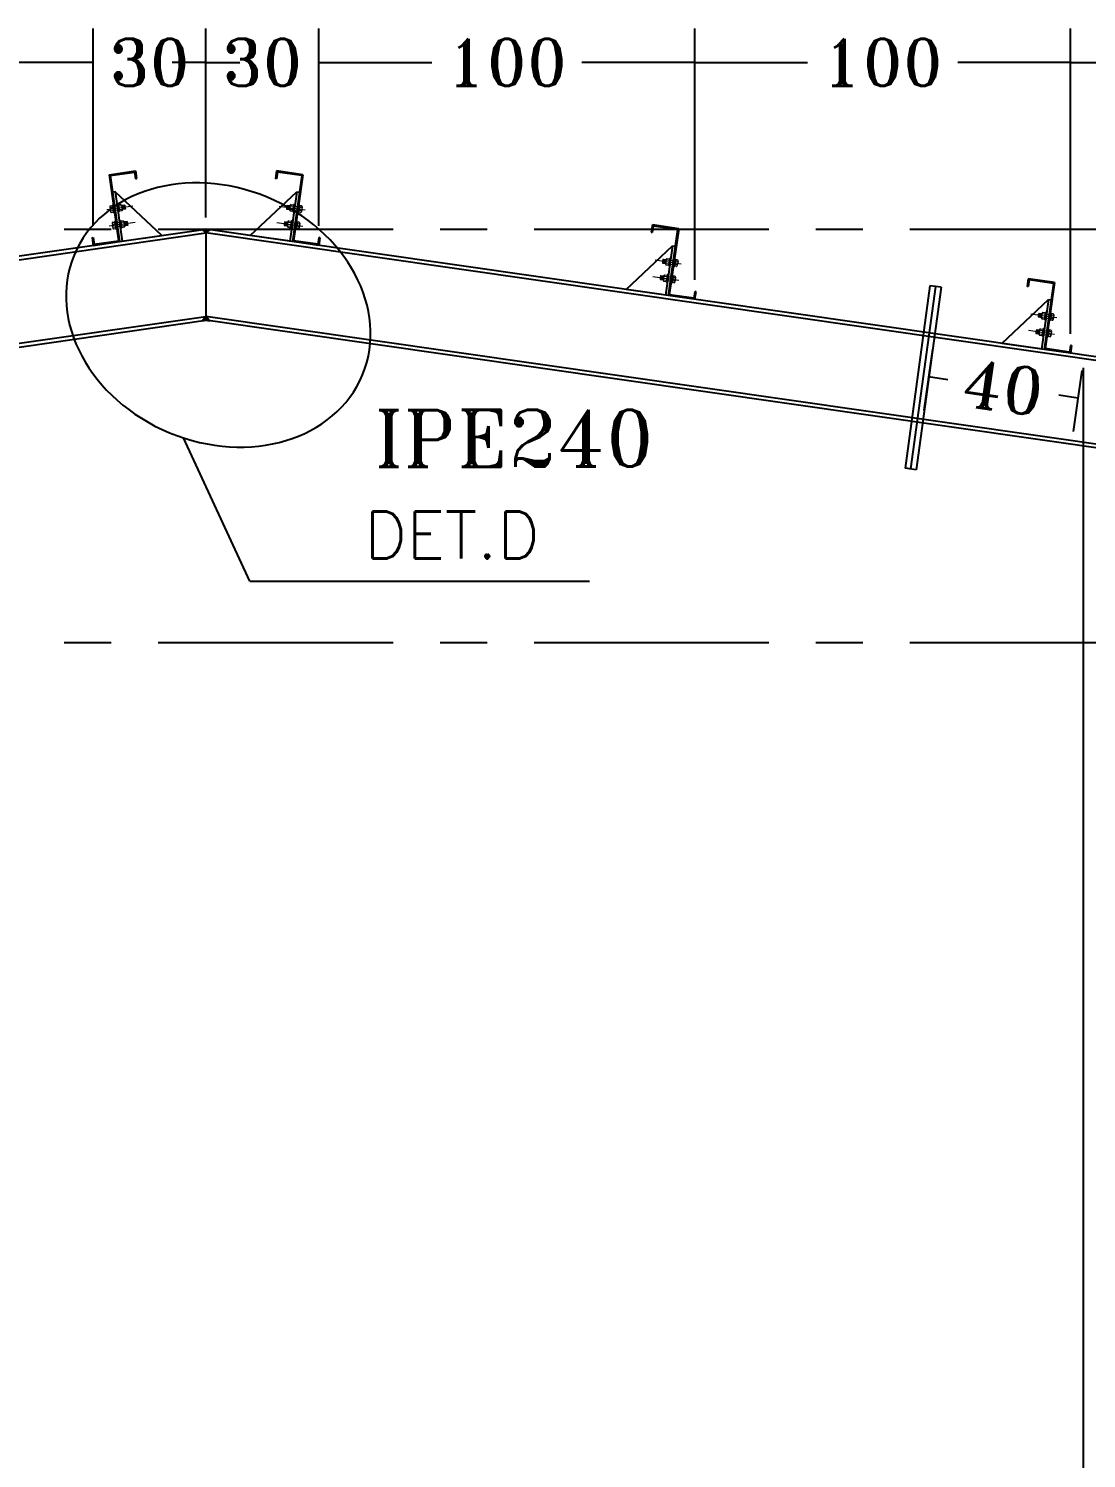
# Model space of a CAD drawing. Header units: inches. Extents: x 460503 to 460688, y 47570 to 48852.
# Drawn here: x 460537.39 to 460543.02, y 47831.29 to 47838.9 of the extents above; entities that cross this region are included whole.
import ezdxf

# ---------------------------------------------------------------- set-up
doc = ezdxf.new("R2010")
doc.units = ezdxf.units.IN
doc.header["$MEASUREMENT"] = 0
doc.linetypes.add('CENTER', pattern=[2, 1.25, -0.25, 0.25, -0.25])
doc.layers.add('2', color=2, linetype='Continuous', lineweight=9)
doc.layers.add('TEXT', color=250, linetype='Continuous', lineweight=30)
for name, color, linetype in [('2Y', 2, 'Continuous'), ('3G', 3, 'Continuous'), ('AXE', 1, 'CENTER'), ('TIE', 2, 'Continuous')]:
    doc.layers.add(name, color=color, linetype=linetype)
doc.styles.add('ROMANC', font='TXT.shx')
doc.styles.add('ROMANT', font='romant')
doc.dimstyles.new('1-50', dxfattribs={"dimscale": 0, "dimtxt": 0.25, "dimasz": 0.18, "dimexe": 0.18, "dimexo": 0.0625, "dimgap": 0.09, "dimtad": 0, "dimdec": 0, "dimlfac": 50, "dimzin": 0, "dimdsep": 46, "dimtxsty": 'ROMANT', "dimblk": 'OBLIQUE', "dimcen": 0.09, "dimclrd": 1, "dimclre": 1, "dimclrt": 2, "dimadec": 0, "dimazin": 0, "dimtfac": 1, "dimtdec": 0, "dimtofl": 0, "dimtmove": 2, "dimatfit": 3, "dimldrblk": 'OBLIQUE', "dimfxl": 0.18, "dimtolj": 1, "dimtzin": 0, "dimarcsym": 0})

# ---------------------------------------------------------------- blocks, each defined once
blk = doc.blocks.new('TIE')
at = {"layer": 'TIE'}
for p, q in [((-3.48, 20), (4.44, 21.17)), ((-3.48, 20), (-0.54, 0.21)), ((-3.13, 19.74), (4.19, 20.83)), ((-3.13, 19.74), (-0.2, -0.04)), ((4.19, 20.83), (4.48, 18.85)), ((4.44, 21.17), (4.78, 18.9)), ((4.48, 18.85), (4.78, 18.9)), ((-1.61, 14.91), (-2.4, 14.8)), ((-1.61, 14.91), (-2.4, 14.8)), ((12.45, 1.85), (-1.61, 14.91)), ((-1.61, 14.91), (0.59, 0.09)), ((-8.45, 1.06), (-8.15, 1.1)), ((-8.45, 1.06), (-8.11, -1.22)), ((-8.15, 1.1), (-7.86, -0.87)), ((-7.86, -0.87), (-0.54, 0.21)), ((-0.2, -0.04), (12.45, 1.85)), ((-8.11, -1.22), (-0.2, -0.04))]:
    blk.add_line(p, q, dxfattribs=at)
blk = doc.blocks.new('*D605')
at = {"color": 1, "lineweight": -2, "transparency": 16777216}
for p, q in [((460537.7348, 47837.852), (460537.7348, 47838.902)), ((460538.3353, 47837.897), (460538.3353, 47838.902)), ((460537.7348, 47838.722), (460537.5548, 47838.722)), ((460538.3353, 47838.722), (460538.5153, 47838.722))]:
    blk.add_line(p, q, dxfattribs=at)
at = {"layer": 'Defpoints', "color": 0, "transparency": 16777216}
for p in [(460537.7348, 47838.722), (460538.3353, 47837.8345), (460537.7348, 47837.7895)]:
    blk.add_point(p, dxfattribs=at)
at = {"color": 2, "transparency": 16777216, "insert": (460538.0351, 47838.722), "char_height": 0.25, "attachment_point": 5, "style": 'ROMANT'}
blk.add_mtext('\\A1;30', dxfattribs=at)
blk = doc.blocks.new('_OBLIQUE')
blk = doc.blocks.new('*D606')
at = {"color": 1, "lineweight": -2, "transparency": 16777216}
for p, q in [((460535.7348, 47837.565), (460535.7348, 47838.902)), ((460537.7348, 47837.852), (460537.7348, 47838.902)), ((460535.7348, 47838.722), (460536.3353, 47838.722)), ((460537.7348, 47838.722), (460537.1344, 47838.722))]:
    blk.add_line(p, q, dxfattribs=at)
at = {"layer": 'Defpoints', "color": 0, "transparency": 16777216}
for p in [(460535.7348, 47838.722), (460537.7348, 47837.7895), (460535.7348, 47837.5025)]:
    blk.add_point(p, dxfattribs=at)
at = {"color": 2, "transparency": 16777216, "insert": (460536.7348, 47838.722), "char_height": 0.25, "attachment_point": 5, "style": 'ROMANT'}
blk.add_mtext('\\A1;100', dxfattribs=at)
blk = doc.blocks.new('*D596')
at = {"color": 1, "lineweight": -2, "transparency": 16777216}
for p, q in [((460538.3353, 47837.897), (460538.3353, 47838.902)), ((460538.9358, 47837.852), (460538.9358, 47838.902)), ((460538.3353, 47838.722), (460538.1553, 47838.722)), ((460538.9358, 47838.722), (460539.1158, 47838.722))]:
    blk.add_line(p, q, dxfattribs=at)
at = {"layer": 'Defpoints', "color": 0, "transparency": 16777216}
for p in [(460538.9358, 47838.722), (460538.3353, 47837.8345), (460538.9358, 47837.7895)]:
    blk.add_point(p, dxfattribs=at)
at = {"color": 2, "transparency": 16777216, "insert": (460538.6356, 47838.722), "char_height": 0.25, "attachment_point": 5, "rotation": 0, "style": 'ROMANT'}
blk.add_mtext('\\A1;30', dxfattribs=at)
blk = doc.blocks.new('*D597')
at = {"color": 1, "lineweight": -2, "transparency": 16777216}
for p, q in [((460538.9358, 47837.852), (460538.9358, 47838.902)), ((460540.9358, 47837.565), (460540.9358, 47838.902)), ((460538.9358, 47838.722), (460539.5363, 47838.722)), ((460540.9358, 47838.722), (460540.3354, 47838.722))]:
    blk.add_line(p, q, dxfattribs=at)
at = {"layer": 'Defpoints', "color": 0, "transparency": 16777216}
for p in [(460540.9358, 47838.722), (460538.9358, 47837.7895), (460540.9358, 47837.5025)]:
    blk.add_point(p, dxfattribs=at)
at = {"color": 2, "transparency": 16777216, "insert": (460539.9358, 47838.722), "char_height": 0.25, "attachment_point": 5, "rotation": 0, "style": 'ROMANT'}
blk.add_mtext('\\A1;100', dxfattribs=at)
blk = doc.blocks.new('*D598')
at = {"color": 1, "lineweight": -2, "transparency": 16777216}
for p, q in [((460540.9358, 47837.565), (460540.9358, 47838.902)), ((460542.9358, 47837.278), (460542.9358, 47838.902)), ((460540.9358, 47838.722), (460541.5363, 47838.722)), ((460542.9358, 47838.722), (460542.3354, 47838.722))]:
    blk.add_line(p, q, dxfattribs=at)
at = {"layer": 'Defpoints', "color": 0, "transparency": 16777216}
for p in [(460542.9358, 47838.722), (460540.9358, 47837.5025), (460542.9358, 47837.2155)]:
    blk.add_point(p, dxfattribs=at)
at = {"color": 2, "transparency": 16777216, "insert": (460541.9358, 47838.722), "char_height": 0.25, "attachment_point": 5, "rotation": 0, "style": 'ROMANT'}
blk.add_mtext('\\A1;100', dxfattribs=at)
blk = doc.blocks.new('*D599')
at = {"color": 1, "lineweight": -2, "transparency": 16777216}
for p, q in [((460542.9358, 47837.278), (460542.9358, 47838.902)), ((460544.9358, 47836.991), (460544.9358, 47838.902)), ((460542.9358, 47838.722), (460543.5363, 47838.722)), ((460544.9358, 47838.722), (460544.3354, 47838.722))]:
    blk.add_line(p, q, dxfattribs=at)
at = {"layer": 'Defpoints', "color": 0, "transparency": 16777216}
for p in [(460544.9358, 47838.722), (460542.9358, 47837.2155), (460544.9358, 47836.9285)]:
    blk.add_point(p, dxfattribs=at)
at = {"color": 2, "transparency": 16777216, "insert": (460543.9358, 47838.722), "char_height": 0.25, "attachment_point": 5, "rotation": 0, "style": 'ROMANT'}
blk.add_mtext('\\A1;100', dxfattribs=at)
blk = doc.blocks.new('*D633')
at = {"color": 1, "lineweight": -2, "transparency": 16777216}
for p, q in [((460542.2019, 47837.1963), (460542.1553, 47836.8716)), ((460542.1808, 47837.0497), (460542.2828, 47837.0351)), ((460542.9965, 47837.0823), (460542.9499, 47836.7575)), ((460542.9754, 47836.9357), (460542.8734, 47836.9504))]:
    blk.add_line(p, q, dxfattribs=at)
at = {"layer": 'Defpoints', "color": 0, "transparency": 16777216}
for p in [(460542.2107, 47837.2582, 0.0013), (460543.0053, 47837.1441, 0.0015), (460542.1808, 47837.0497)]:
    blk.add_point(p, dxfattribs=at)
at = {"color": 2, "transparency": 16777216, "insert": (460542.5781, 47836.9927), "char_height": 0.25, "attachment_point": 5, "rotation": 351.83327, "style": 'ROMANT'}
blk.add_mtext('\\A1;40', dxfattribs=at)

msp = doc.modelspace()

# ---------------------------------------------------------------- hatches: boundary and pattern name
h = msp.add_hatch(color=1)
h.dxf.hatch_style = 1
h.paths.add_polyline_path([(460538.33534581, 47837.83451253), (460538.31655942, 47837.83181651), (460538.33534581, 47837.81430763)])
h.paths.add_polyline_path([(460538.35413219, 47837.83181651), (460538.33534581, 47837.83451253), (460538.33534581, 47837.81430763)])
h = msp.add_hatch(color=1)
h.dxf.hatch_style = 1
h.paths.add_polyline_path([(460538.33534581, 47837.34959493), (460538.31731762, 47837.34700772), (460538.33534581, 47837.36979983)])
h.paths.add_polyline_path([(460538.35337399, 47837.34700772), (460538.33534581, 47837.34959493), (460538.33534581, 47837.36979983)])

# ---------------------------------------------------------------- linework, layer by layer
at = {"color": 1}
for p, q in [((460538.33534581, 47837.81430763, 0.00002131), (460538.31655942, 47837.83181651, 0.00002108)), ((460538.33534581, 47837.81430763, 0.00002131), (460538.35413219, 47837.83181651, 0.00002108)), ((460538.33534581, 47837.36979983, 0.00002131), (460538.31731762, 47837.34700772, 0.00002131)), ((460538.33534581, 47837.36979983, 0.00002131), (460538.35337399, 47837.34700772, 0.00004827))]:
    msp.add_line(p, q, dxfattribs=at)
at = {"color": 1, "elevation": 0.00002131}
for points in [[(460538.33534581, 47837.81430763), (460538.31655942, 47837.83181651), (460538.33534581, 47837.83451253), (460538.35413219, 47837.83181651)], [(460538.33534581, 47837.36979983), (460538.31731762, 47837.34700772), (460538.33534581, 47837.34959493), (460538.35337399, 47837.34700772)]]:
    msp.add_lwpolyline(points, close=True, dxfattribs=at)
at = {"layer": '2'}
for p, q in [((460537.84089804, 47837.96236219), (460537.83738796, 47837.96185316)), ((460537.8622147, 47837.96365001), (460537.86730497, 47837.9285492)), ((460537.8672253, 47837.96616859), (460537.86371522, 47837.96565957)), ((460537.86923486, 47837.96466807), (460537.87432513, 47837.92956726)), ((460537.88242311, 47837.96640142), (460537.86926031, 47837.96449256)), ((460537.86926031, 47837.96449256), (460537.87429968, 47837.92974276)), ((460537.88242311, 47837.96640142), (460537.88652494, 47837.96282998)), ((460537.88594445, 47837.9607417), (460537.88667005, 47837.9615297)), ((460537.88652494, 47837.96282998), (460537.89038082, 47837.93624111)), ((460537.90342554, 47837.96246033), (460537.88692555, 47837.96006752)), ((460537.90591101, 47837.94532141), (460537.89453802, 47837.96117147)), ((460537.90452881, 47837.95485253), (460537.89948046, 47837.96188821)), ((460537.90342554, 47837.96246033), (460537.90648021, 47837.94139638)), ((460538.76726607, 47837.96246033), (460538.7642114, 47837.94139638)), ((460538.76478061, 47837.94532141), (460538.77615359, 47837.96117147)), ((460538.7661628, 47837.95485253), (460538.77121115, 47837.96188821)), ((460538.76726607, 47837.96246033), (460538.78376607, 47837.96006752)), ((460538.78416668, 47837.96282998), (460538.78031079, 47837.93624111)), ((460538.78474716, 47837.9607417), (460538.78402156, 47837.9615297)), ((460538.7882685, 47837.96640142), (460538.78416668, 47837.96282998)), ((460538.7882685, 47837.96640142), (460538.8014313, 47837.96449256)), ((460538.80145675, 47837.96466807), (460538.79636648, 47837.92956726)), ((460538.8014313, 47837.96449256), (460538.79639193, 47837.92974276)), ((460538.80847692, 47837.96365001), (460538.80338664, 47837.9285492)), ((460538.80346631, 47837.96616859), (460538.80697639, 47837.96565957)), ((460538.82979357, 47837.96236219), (460538.83330365, 47837.96185316)), ((460537.94527534, 47837.9577788), (460537.80726589, 47837.93776484)), ((460537.82341807, 47837.95318298), (460537.82712998, 47837.92758695)), ((460537.82477017, 47837.94995049), (460537.82385062, 47837.95049991)), ((460537.8250676, 47837.94789952), (460537.824342, 47837.94711152)), ((460537.82728326, 47837.93313185), (460537.82628261, 47837.93372973)), ((460537.8274356, 47837.93105984), (460537.82677399, 47837.93034134)), ((460537.82733122, 47837.9584236), (460537.83591288, 47837.9596681)), ((460537.827806, 47837.94934369), (460537.8372123, 47837.95070778)), ((460537.83031909, 47837.93252505), (460537.83965284, 47837.93387862)), ((460537.8323706, 47837.9236738), (460537.84095226, 47837.9249183)), ((460537.83591288, 47837.9596681), (460537.84095226, 47837.9249183)), ((460537.84290759, 47837.96086166), (460537.84799787, 47837.92576085)), ((460537.84649734, 47837.9237513), (460537.84298726, 47837.92324227)), ((460537.8632325, 47837.95663158), (460537.8439254, 47837.95384323)), ((460537.86628717, 47837.93556764), (460537.84698007, 47837.93277929)), ((460537.87282461, 47837.92755771), (460537.86931453, 47837.92704868)), ((460537.88320605, 47837.95929753), (460537.87028541, 47837.95742379)), ((460537.88605933, 47837.93911153), (460537.87321124, 47837.93724831)), ((460537.88746249, 47837.93165162), (460537.87429968, 47837.92974276)), ((460537.88624188, 47837.95869073), (460537.88716143, 47837.9581413)), ((460537.89038082, 47837.93624111), (460537.88746249, 47837.93165162)), ((460537.89863068, 47837.94025806), (460537.88756104, 47837.95568536)), ((460537.88879773, 47837.9405557), (460537.88958732, 47837.94141319)), ((460537.89368825, 47837.93954131), (460537.88894323, 47837.94615424)), ((460537.88924025, 47837.93852577), (460537.8900787, 47837.9380248)), ((460537.90357312, 47837.9409748), (460537.88959558, 47837.96045472)), ((460537.90648021, 47837.94139638), (460537.88998021, 47837.93900357)), ((460538.72541627, 47837.9577788), (460538.86342572, 47837.93776484)), ((460538.7642114, 47837.94139638), (460538.7807114, 47837.93900357)), ((460538.76711849, 47837.9409748), (460538.78109603, 47837.96045472)), ((460538.77206093, 47837.94025806), (460538.78313057, 47837.95568536)), ((460538.77700337, 47837.93954131), (460538.78174838, 47837.94615424)), ((460538.78031079, 47837.93624111), (460538.78322913, 47837.93165162)), ((460538.78145136, 47837.93852577), (460538.78061291, 47837.9380248)), ((460538.78189388, 47837.9405557), (460538.78110429, 47837.94141319)), ((460538.78322913, 47837.93165162), (460538.79639193, 47837.92974276)), ((460538.78444973, 47837.95869073), (460538.78353018, 47837.9581413)), ((460538.78463228, 47837.93911153), (460538.79748037, 47837.93724831)), ((460538.78748556, 47837.95929753), (460538.8004062, 47837.95742379)), ((460538.797867, 47837.92755771), (460538.80137708, 47837.92704868)), ((460538.80440444, 47837.93556764), (460538.82371155, 47837.93277929)), ((460538.80745911, 47837.95663158), (460538.82676621, 47837.95384323)), ((460538.82778402, 47837.96086166), (460538.82269374, 47837.92576085)), ((460538.82419427, 47837.9237513), (460538.82770435, 47837.92324227)), ((460538.83477873, 47837.9596681), (460538.82973935, 47837.9249183)), ((460538.83832101, 47837.9236738), (460538.82973935, 47837.9249183)), ((460538.84037252, 47837.93252505), (460538.83103877, 47837.93387862)), ((460538.84288561, 47837.94934369), (460538.83347931, 47837.95070778)), ((460538.84336039, 47837.9584236), (460538.83477873, 47837.9596681)), ((460538.84325601, 47837.93105984), (460538.84391762, 47837.93034134)), ((460538.84340835, 47837.93313185), (460538.844409, 47837.93372973)), ((460538.84727354, 47837.95318298), (460538.84356163, 47837.92758695)), ((460538.84562401, 47837.94789952), (460538.84634961, 47837.94711152)), ((460538.84592144, 47837.94995049), (460538.84684099, 47837.95049991)), ((460537.95766932, 47837.87046349), (460537.81965987, 47837.85044952)), ((460537.83607491, 47837.86590578), (460537.83978681, 47837.84030975)), ((460537.837427, 47837.86267329), (460537.83650746, 47837.86322272)), ((460537.83772443, 47837.86062232), (460537.83699884, 47837.85983432)), ((460537.83994009, 47837.84585465), (460537.83893945, 47837.84645253)), ((460537.84009243, 47837.84378264), (460537.83943083, 47837.84306414)), ((460537.83998806, 47837.8711464), (460537.84856972, 47837.8723909)), ((460537.84046284, 47837.86206649), (460537.84986913, 47837.86343058)), ((460537.84297593, 47837.84524785), (460537.85230968, 47837.84660142)), ((460537.84502743, 47837.8363966), (460537.85360909, 47837.8376411)), ((460537.84856972, 47837.8723909), (460537.85360909, 47837.8376411)), ((460537.85355488, 47837.87508499), (460537.85004479, 47837.87457596)), ((460537.85556443, 47837.87358446), (460537.86065471, 47837.83848365)), ((460537.85915418, 47837.8364741), (460537.8556441, 47837.83596507)), ((460537.87588934, 47837.86935438), (460537.85658223, 47837.86656603)), ((460537.878944, 47837.84829044), (460537.8596369, 47837.84550209)), ((460537.87487153, 47837.87637281), (460537.87996181, 47837.841272)), ((460537.87988214, 47837.87889139), (460537.87637206, 47837.87838237)), ((460537.88189169, 47837.87739087), (460537.88698197, 47837.84229006)), ((460537.89507995, 47837.87912422), (460537.88191714, 47837.87721536)), ((460537.88191714, 47837.87721536), (460537.88695652, 47837.84246556)), ((460537.88548144, 47837.84028051), (460537.88197136, 47837.83977148)), ((460537.89586288, 47837.87202033), (460537.88294225, 47837.87014659)), ((460537.89871616, 47837.85183433), (460537.88586807, 47837.84997111)), ((460537.90011932, 47837.84437442), (460537.88695652, 47837.84246556)), ((460537.89507995, 47837.87912422), (460537.89918177, 47837.87555278)), ((460537.89860129, 47837.8734645), (460537.89932688, 47837.8742525)), ((460537.89889872, 47837.87141353), (460537.89981826, 47837.8708641)), ((460537.89918177, 47837.87555278), (460537.90303766, 47837.84896391)), ((460537.91608238, 47837.87518313), (460537.89958238, 47837.87279032)), ((460537.90303766, 47837.84896391), (460537.90011932, 47837.84437442)), ((460537.91128752, 47837.85298086), (460537.90021788, 47837.86840816)), ((460537.90145457, 47837.8532785), (460537.90224416, 47837.85413599)), ((460537.90634508, 47837.85226411), (460537.90160007, 47837.85887704)), ((460537.90189709, 47837.85124857), (460537.90273554, 47837.8507476)), ((460537.91622996, 47837.8536976), (460537.90225242, 47837.87317752)), ((460537.91913704, 47837.85411918), (460537.90263705, 47837.85172637)), ((460537.91856784, 47837.85804421), (460537.90719486, 47837.87389427)), ((460537.91718565, 47837.86757533), (460537.91213729, 47837.87461101)), ((460537.91608238, 47837.87518313), (460537.91913704, 47837.85411918)), ((460538.71302229, 47837.87046349), (460538.85103174, 47837.85044952)), ((460538.75460924, 47837.87518313), (460538.75155457, 47837.85411918)), ((460538.75155457, 47837.85411918), (460538.76805456, 47837.85172637)), ((460538.75212377, 47837.85804421), (460538.76349676, 47837.87389427)), ((460538.75350596, 47837.86757533), (460538.75855432, 47837.87461101)), ((460538.75446166, 47837.8536976), (460538.76843919, 47837.87317752)), ((460538.75460924, 47837.87518313), (460538.77110923, 47837.87279032)), ((460538.75940409, 47837.85298086), (460538.77047374, 47837.86840816)), ((460538.76434653, 47837.85226411), (460538.76909154, 47837.85887704)), ((460538.77150984, 47837.87555278), (460538.76765395, 47837.84896391)), ((460538.76765395, 47837.84896391), (460538.77057229, 47837.84437442)), ((460538.76879453, 47837.85124857), (460538.76795608, 47837.8507476)), ((460538.76923704, 47837.8532785), (460538.76844746, 47837.85413599)), ((460538.77057229, 47837.84437442), (460538.78373509, 47837.84246556)), ((460538.77179289, 47837.87141353), (460538.77087335, 47837.8708641)), ((460538.77209032, 47837.8734645), (460538.77136473, 47837.8742525)), ((460538.77561166, 47837.87912422), (460538.77150984, 47837.87555278)), ((460538.77197545, 47837.85183433), (460538.78482354, 47837.84997111)), ((460538.77482873, 47837.87202033), (460538.78774936, 47837.87014659)), ((460538.77561166, 47837.87912422), (460538.78877447, 47837.87721536)), ((460538.78879992, 47837.87739087), (460538.78370964, 47837.84229006)), ((460538.78877447, 47837.87721536), (460538.78373509, 47837.84246556)), ((460538.78521017, 47837.84028051), (460538.78872025, 47837.83977148)), ((460538.79582008, 47837.87637281), (460538.7907298, 47837.841272)), ((460538.79080947, 47837.87889139), (460538.79431955, 47837.87838237)), ((460538.79174761, 47837.84829044), (460538.81105471, 47837.84550209)), ((460538.79480228, 47837.86935438), (460538.81410938, 47837.86656603)), ((460538.81512718, 47837.87358446), (460538.8100369, 47837.83848365)), ((460538.81153743, 47837.8364741), (460538.81504751, 47837.83596507)), ((460538.82212189, 47837.8723909), (460538.81708252, 47837.8376411)), ((460538.82566418, 47837.8363966), (460538.81708252, 47837.8376411)), ((460538.81713674, 47837.87508499), (460538.82064682, 47837.87457596)), ((460538.82771569, 47837.84524785), (460538.81838193, 47837.84660142)), ((460538.83022878, 47837.86206649), (460538.82082248, 47837.86343058)), ((460538.83070355, 47837.8711464), (460538.82212189, 47837.8723909)), ((460538.83059918, 47837.84378264), (460538.83126078, 47837.84306414)), ((460538.83075152, 47837.84585465), (460538.83175216, 47837.84645253)), ((460538.8346167, 47837.86590578), (460538.8309048, 47837.84030975)), ((460538.83296718, 47837.86062232), (460538.83369277, 47837.85983432)), ((460538.83326461, 47837.86267329), (460538.83418416, 47837.86322272)), ((460540.72541627, 47837.67075989), (460540.86342572, 47837.65074592)), ((460540.76726607, 47837.67544141), (460540.7642114, 47837.65437747)), ((460540.76478061, 47837.65830249), (460540.77615359, 47837.67415255)), ((460540.7661628, 47837.66783361), (460540.77121115, 47837.6748693)), ((460540.76711849, 47837.65395588), (460540.78109603, 47837.6734358)), ((460540.76726607, 47837.67544141), (460540.78376607, 47837.6730486)), ((460540.77206093, 47837.65323914), (460540.78313057, 47837.66866644)), ((460540.77700337, 47837.65252239), (460540.78174838, 47837.65913532)), ((460540.78416668, 47837.67581106), (460540.78031079, 47837.6492222)), ((460540.78444973, 47837.67167181), (460540.78353018, 47837.67112239)), ((460540.78474716, 47837.67372278), (460540.78402156, 47837.67451078)), ((460540.7882685, 47837.6793825), (460540.78416668, 47837.67581106)), ((460540.78748556, 47837.67227861), (460540.8004062, 47837.67040487)), ((460540.7882685, 47837.6793825), (460540.8014313, 47837.67747365)), ((460540.80145675, 47837.67764915), (460540.79636648, 47837.64254834)), ((460540.8014313, 47837.67747365), (460540.79639193, 47837.64272385)), ((460540.80847692, 47837.67663109), (460540.80338664, 47837.64153029)), ((460540.80346631, 47837.67914968), (460540.80697639, 47837.67864065)), ((460540.80745911, 47837.66961266), (460540.82676621, 47837.66682431)), ((460540.82778402, 47837.67384274), (460540.82269374, 47837.63874194)), ((460540.83477873, 47837.67264918), (460540.82973935, 47837.63789939)), ((460540.82979357, 47837.67534327), (460540.83330365, 47837.67483424)), ((460540.84288561, 47837.66232477), (460540.83347931, 47837.66368886)), ((460540.84336039, 47837.67140468), (460540.83477873, 47837.67264918)), ((460540.84727354, 47837.66616406), (460540.84356163, 47837.64056803)), ((460540.84562401, 47837.6608806), (460540.84634961, 47837.6600926)), ((460540.84592144, 47837.66293157), (460540.84684099, 47837.663481)), ((460540.71302229, 47837.58344457), (460540.85103174, 47837.5634306)), ((460540.75460924, 47837.58816421), (460540.75155457, 47837.56710027)), ((460540.75212377, 47837.57102529), (460540.76349676, 47837.58687535)), ((460540.75350596, 47837.58055641), (460540.75855432, 47837.5875921)), ((460540.75446166, 47837.56667869), (460540.76843919, 47837.5861586)), ((460540.75460924, 47837.58816421), (460540.77110923, 47837.5857714)), ((460540.75940409, 47837.56596194), (460540.77047374, 47837.58138924)), ((460540.7642114, 47837.65437747), (460540.7807114, 47837.65198466)), ((460540.77150984, 47837.58853386), (460540.76765395, 47837.561945)), ((460540.77179289, 47837.58439461), (460540.77087335, 47837.58384519)), ((460540.77209032, 47837.58644558), (460540.77136473, 47837.58723358)), ((460540.77561166, 47837.5921053), (460540.77150984, 47837.58853386)), ((460540.77482873, 47837.58500141), (460540.78774936, 47837.58312767)), ((460540.77561166, 47837.5921053), (460540.78877447, 47837.59019645)), ((460540.78031079, 47837.6492222), (460540.78322913, 47837.6446327)), ((460540.78145136, 47837.65150685), (460540.78061291, 47837.65100588)), ((460540.78189388, 47837.65353678), (460540.78110429, 47837.65439428)), ((460540.78322913, 47837.6446327), (460540.79639193, 47837.64272385)), ((460540.78879992, 47837.59037195), (460540.78370964, 47837.55527114)), ((460540.78877447, 47837.59019645), (460540.78373509, 47837.55544665)), ((460540.78463228, 47837.65209261), (460540.79748037, 47837.65022939)), ((460540.79582008, 47837.58935389), (460540.7907298, 47837.55425309)), ((460540.79080947, 47837.59187248), (460540.79431955, 47837.59136345)), ((460540.79480228, 47837.58233546), (460540.81410938, 47837.57954711)), ((460540.797867, 47837.64053879), (460540.80137708, 47837.64002976)), ((460540.80440444, 47837.64854872), (460540.82371155, 47837.64576037)), ((460540.81512718, 47837.58656554), (460540.8100369, 47837.55146474)), ((460540.82212189, 47837.58537199), (460540.81708252, 47837.55062219)), ((460540.81713674, 47837.58806607), (460540.82064682, 47837.58755704)), ((460540.83070355, 47837.58412748), (460540.82212189, 47837.58537199)), ((460540.82419427, 47837.63673238), (460540.82770435, 47837.63622335)), ((460540.83832101, 47837.63665488), (460540.82973935, 47837.63789939)), ((460540.84037252, 47837.64550614), (460540.83103877, 47837.64685971)), ((460540.84325601, 47837.64404092), (460540.84391762, 47837.64332242)), ((460540.84340835, 47837.64611294), (460540.844409, 47837.64671081)), ((460540.75155457, 47837.56710027), (460540.76805456, 47837.56470746)), ((460540.76434653, 47837.56524519), (460540.76909154, 47837.57185812)), ((460540.76765395, 47837.561945), (460540.77057229, 47837.5573555)), ((460540.76879453, 47837.56422965), (460540.76795608, 47837.56372868)), ((460540.76923704, 47837.56625958), (460540.76844746, 47837.56711708)), ((460540.77057229, 47837.5573555), (460540.78373509, 47837.55544665)), ((460540.77197545, 47837.56481541), (460540.78482354, 47837.56295219)), ((460540.78521017, 47837.55326159), (460540.78872025, 47837.55275256)), ((460540.79174761, 47837.56127152), (460540.81105471, 47837.55848317)), ((460540.81153743, 47837.54945518), (460540.81504751, 47837.54894615)), ((460540.82566418, 47837.54937768), (460540.81708252, 47837.55062219)), ((460540.82771569, 47837.55822894), (460540.81838193, 47837.55958251)), ((460540.83022878, 47837.57504757), (460540.82082248, 47837.57641166)), ((460540.83059918, 47837.55676372), (460540.83126078, 47837.55604522)), ((460540.83075152, 47837.55883574), (460540.83175216, 47837.55943361)), ((460540.8346167, 47837.57888686), (460540.8309048, 47837.55329083)), ((460540.83296718, 47837.5736034), (460540.83369277, 47837.5728154)), ((460540.83326461, 47837.57565438), (460540.83418416, 47837.5762038)), ((460542.72541627, 47837.38374097), (460542.86342572, 47837.363727)), ((460542.76726607, 47837.38842249), (460542.7642114, 47837.36735855)), ((460542.7642114, 47837.36735855), (460542.7807114, 47837.36496574)), ((460542.76478061, 47837.37128357), (460542.77615359, 47837.38713363)), ((460542.7661628, 47837.38081469), (460542.77121115, 47837.38785038)), ((460542.76711849, 47837.36693697), (460542.78109603, 47837.38641689)), ((460542.76726607, 47837.38842249), (460542.78376607, 47837.38602968)), ((460542.77206093, 47837.36622022), (460542.78313057, 47837.38164753)), ((460542.77700337, 47837.36550347), (460542.78174838, 47837.3721164)), ((460542.78416668, 47837.38879214), (460542.78031079, 47837.36220328)), ((460542.78031079, 47837.36220328), (460542.78322913, 47837.35761378)), ((460542.78145136, 47837.36448793), (460542.78061291, 47837.36398696)), ((460542.78189388, 47837.36651786), (460542.78110429, 47837.36737536)), ((460542.78322913, 47837.35761378), (460542.79639193, 47837.35570493)), ((460542.78444973, 47837.38465289), (460542.78353018, 47837.38410347)), ((460542.78474716, 47837.38670387), (460542.78402156, 47837.38749187)), ((460542.7882685, 47837.39236358), (460542.78416668, 47837.38879214)), ((460542.78463228, 47837.36507369), (460542.79748037, 47837.36321048)), ((460542.78748556, 47837.38525969), (460542.8004062, 47837.38338596)), ((460542.7882685, 47837.39236358), (460542.8014313, 47837.39045473)), ((460542.80145675, 47837.39063023), (460542.79636648, 47837.35552943)), ((460542.8014313, 47837.39045473), (460542.79639193, 47837.35570493)), ((460542.797867, 47837.35351987), (460542.80137708, 47837.35301084)), ((460542.80847692, 47837.38961218), (460542.80338664, 47837.35451137)), ((460542.80346631, 47837.39213076), (460542.80697639, 47837.39162173)), ((460542.80440444, 47837.3615298), (460542.82371155, 47837.35874145)), ((460542.80745911, 47837.38259374), (460542.82676621, 47837.37980539)), ((460542.82778402, 47837.38682383), (460542.82269374, 47837.35172302)), ((460542.83477873, 47837.38563027), (460542.82973935, 47837.35088047)), ((460542.82979357, 47837.38832435), (460542.83330365, 47837.38781533)), ((460542.84037252, 47837.35848722), (460542.83103877, 47837.35984079)), ((460542.84288561, 47837.37530586), (460542.83347931, 47837.37666995)), ((460542.84336039, 47837.38438577), (460542.83477873, 47837.38563027)), ((460542.84325601, 47837.357022), (460542.84391762, 47837.3563035)), ((460542.84340835, 47837.35909402), (460542.844409, 47837.3596919)), ((460542.84727354, 47837.37914515), (460542.84356163, 47837.35354912)), ((460542.84562401, 47837.37386168), (460542.84634961, 47837.37307368)), ((460542.84592144, 47837.37591266), (460542.84684099, 47837.37646208)), ((460542.71302229, 47837.29642565), (460542.85103174, 47837.27641169)), ((460542.75460924, 47837.30114529), (460542.75155457, 47837.28008135)), ((460542.75155457, 47837.28008135), (460542.76805456, 47837.27768854)), ((460542.75212377, 47837.28400637), (460542.76349676, 47837.29985643)), ((460542.75350596, 47837.29353749), (460542.75855432, 47837.30057318)), ((460542.75446166, 47837.27965977), (460542.76843919, 47837.29913969)), ((460542.75460924, 47837.30114529), (460542.77110923, 47837.29875248)), ((460542.75940409, 47837.27894302), (460542.77047374, 47837.29437033)), ((460542.76434653, 47837.27822628), (460542.76909154, 47837.28483921)), ((460542.77150984, 47837.30151494), (460542.76765395, 47837.27492608)), ((460542.76879453, 47837.27721073), (460542.76795608, 47837.27670976)), ((460542.76923704, 47837.27924066), (460542.76844746, 47837.28009816)), ((460542.77179289, 47837.29737569), (460542.77087335, 47837.29682627)), ((460542.77209032, 47837.29942667), (460542.77136473, 47837.30021467)), ((460542.77561166, 47837.30508638), (460542.77150984, 47837.30151494)), ((460542.77197545, 47837.27779649), (460542.78482354, 47837.27593328)), ((460542.77482873, 47837.29798249), (460542.78774936, 47837.29610876)), ((460542.77561166, 47837.30508638), (460542.78877447, 47837.30317753)), ((460542.78879992, 47837.30335303), (460542.78370964, 47837.26825223)), ((460542.78877447, 47837.30317753), (460542.78373509, 47837.26842773)), ((460542.79582008, 47837.30233498), (460542.7907298, 47837.26723417)), ((460542.79080947, 47837.30485356), (460542.79431955, 47837.30434453)), ((460542.79480228, 47837.29531654), (460542.81410938, 47837.29252819)), ((460542.81512718, 47837.29954663), (460542.8100369, 47837.26444582)), ((460542.82212189, 47837.29835307), (460542.81708252, 47837.26360327)), ((460542.81713674, 47837.30104715), (460542.82064682, 47837.30053813)), ((460542.83022878, 47837.28802866), (460542.82082248, 47837.28939275)), ((460542.83070355, 47837.29710857), (460542.82212189, 47837.29835307)), ((460542.82419427, 47837.34971347), (460542.82770435, 47837.34920444)), ((460542.83832101, 47837.34963597), (460542.82973935, 47837.35088047)), ((460542.8346167, 47837.29186795), (460542.8309048, 47837.26627192)), ((460542.83296718, 47837.28658448), (460542.83369277, 47837.28579648)), ((460542.83326461, 47837.28863546), (460542.83418416, 47837.28918488)), ((460542.76765395, 47837.27492608), (460542.77057229, 47837.27033658)), ((460542.77057229, 47837.27033658), (460542.78373509, 47837.26842773)), ((460542.78521017, 47837.26624267), (460542.78872025, 47837.26573364)), ((460542.79174761, 47837.2742526), (460542.81105471, 47837.27146425)), ((460542.81153743, 47837.26243627), (460542.81504751, 47837.26192724)), ((460542.82566418, 47837.26235877), (460542.81708252, 47837.26360327)), ((460542.82771569, 47837.27121002), (460542.81838193, 47837.27256359)), ((460542.83059918, 47837.2697448), (460542.83126078, 47837.2690263)), ((460542.83075152, 47837.27181682), (460542.83175216, 47837.2724147))]:
    msp.add_line(p, q, dxfattribs=at)
for centre, radius, start, end in [((460537.83764247, 47837.96009812), 0.0017734, 98.25144292, 188.25144292), ((460537.84115255, 47837.96060715), 0.0017734, 8.25144292, 98.25144292), ((460537.86396974, 47837.96390453), 0.0017734, 98.25144292, 188.25144292), ((460537.86747982, 47837.96441355), 0.0017734, 8.25144292, 98.25144292), ((460538.8032118, 47837.96441355), 0.0017734, 81.748557078, 171.74855708), ((460538.80672188, 47837.96390453), 0.0017734, 351.74855708, 81.748557078), ((460538.82953906, 47837.96060715), 0.0017734, 81.748557078, 171.74855708), ((460538.83304914, 47837.96009812), 0.0017734, 351.74855708, 81.748557078), ((460537.82799496, 47837.95384671), 0.00462476, 98.25144292, 188.25144292), ((460537.82714227, 47837.95392058), 0.00462476, 239.141982891, 278.25144292), ((460537.82846973, 47837.94476681), 0.00462476, 98.25144292, 137.36090295), ((460537.83170686, 47837.92825069), 0.00462476, 188.25144292, 278.25144292), ((460537.82965535, 47837.93710194), 0.00462476, 239.141982891, 278.25144292), ((460537.83083773, 47837.92792713), 0.00462476, 98.25144292, 137.36090295), ((460537.84273275, 47837.92499731), 0.0017734, 188.25144292, 278.25144292), ((460537.84624283, 47837.92550634), 0.0017734, 278.25144292, 8.25144292), ((460537.86906001, 47837.92880372), 0.0017734, 188.25144292, 278.25144292), ((460537.87257009, 47837.92931275), 0.0017734, 278.25144292, 8.25144292), ((460537.88254231, 47837.96387441), 0.00462476, 278.25144292, 317.36090295), ((460537.88386978, 47837.95472064), 0.00462476, 59.141982891, 98.25144292), ((460537.88539559, 47837.94368841), 0.00462476, 278.25144292, 317.36090295), ((460537.88686815, 47837.93455568), 0.00462476, 59.141982891, 98.25144292), ((460538.78382346, 47837.93455568), 0.00462476, 81.748557078, 120.858017111), ((460538.78529602, 47837.94368841), 0.00462476, 222.639097051, 261.748557078), ((460538.78682183, 47837.95472064), 0.00462476, 81.748557078, 120.858017111), ((460538.7881493, 47837.96387441), 0.00462476, 222.639097051, 261.748557078), ((460538.79812152, 47837.92931275), 0.0017734, 171.74855708, 261.748557078), ((460538.8016316, 47837.92880372), 0.0017734, 261.748557078, 351.74855708), ((460538.82444878, 47837.92550634), 0.0017734, 171.74855708, 261.748557078), ((460538.82795886, 47837.92499731), 0.0017734, 261.748557078, 351.74855708), ((460538.83898475, 47837.92825069), 0.00462476, 261.748557078, 351.74855708), ((460538.84103626, 47837.93710194), 0.00462476, 261.748557078, 300.858017111), ((460538.83985388, 47837.92792713), 0.00462476, 42.639097051, 81.748557078), ((460538.84354935, 47837.95392058), 0.00462476, 261.748557078, 300.858017111), ((460538.84222188, 47837.94476681), 0.00462476, 42.639097051, 81.748557078), ((460538.84269665, 47837.95384671), 0.00462476, 351.74855708, 81.748557078), ((460537.84065179, 47837.86656951), 0.00462476, 98.25144292, 188.25144292), ((460537.8397991, 47837.86664338), 0.00462476, 239.141982891, 278.25144292), ((460537.84112657, 47837.85748961), 0.00462476, 98.25144292, 137.36090295), ((460537.8443637, 47837.84097349), 0.00462476, 188.25144292, 278.25144292), ((460537.84231219, 47837.84982474), 0.00462476, 239.141982891, 278.25144292), ((460537.84349457, 47837.84064993), 0.00462476, 98.25144292, 137.36090295), ((460537.85029931, 47837.87282092), 0.0017734, 98.25144292, 188.25144292), ((460537.85380939, 47837.87332995), 0.0017734, 8.25144292, 98.25144292), ((460537.85538959, 47837.83772011), 0.0017734, 188.25144292, 278.25144292), ((460537.85889967, 47837.83822914), 0.0017734, 278.25144292, 8.25144292), ((460537.87662657, 47837.87662733), 0.0017734, 98.25144292, 188.25144292), ((460537.88013665, 47837.87713635), 0.0017734, 8.25144292, 98.25144292), ((460537.88171685, 47837.84152652), 0.0017734, 188.25144292, 278.25144292), ((460537.88522693, 47837.84203555), 0.0017734, 278.25144292, 8.25144292), ((460537.89519915, 47837.87659721), 0.00462476, 278.25144292, 317.36090295), ((460537.89652662, 47837.86744344), 0.00462476, 59.141982891, 98.25144292), ((460537.89805243, 47837.85641121), 0.00462476, 278.25144292, 317.36090295), ((460537.89952499, 47837.84727848), 0.00462476, 59.141982891, 98.25144292), ((460538.77116662, 47837.84727848), 0.00462476, 81.748557078, 120.858017111), ((460538.77263918, 47837.85641121), 0.00462476, 222.639097051, 261.748557078), ((460538.77416499, 47837.86744344), 0.00462476, 81.748557078, 120.858017111), ((460538.77549246, 47837.87659721), 0.00462476, 222.639097051, 261.748557078), ((460538.78546468, 47837.84203555), 0.0017734, 171.74855708, 261.748557078), ((460538.78897476, 47837.84152652), 0.0017734, 261.748557078, 351.74855708), ((460538.79055496, 47837.87713635), 0.0017734, 81.748557078, 171.74855708), ((460538.79406504, 47837.87662733), 0.0017734, 351.74855708, 81.748557078), ((460538.81179194, 47837.83822914), 0.0017734, 171.74855708, 261.748557078), ((460538.81530203, 47837.83772011), 0.0017734, 261.748557078, 351.74855708), ((460538.81688222, 47837.87332995), 0.0017734, 81.748557078, 171.74855708), ((460538.8203923, 47837.87282092), 0.0017734, 351.74855708, 81.748557078), ((460538.82632791, 47837.84097349), 0.00462476, 261.748557078, 351.74855708), ((460538.82837942, 47837.84982474), 0.00462476, 261.748557078, 300.858017111), ((460538.82719704, 47837.84064993), 0.00462476, 42.639097051, 81.748557078), ((460538.83089251, 47837.86664338), 0.00462476, 261.748557078, 300.858017111), ((460538.82956504, 47837.85748961), 0.00462476, 42.639097051, 81.748557078), ((460538.83003982, 47837.86656951), 0.00462476, 351.74855708, 81.748557078), ((460540.78682183, 47837.66770172), 0.00462476, 81.748557078, 120.858017111), ((460540.7881493, 47837.6768555), 0.00462476, 222.639097051, 261.748557078), ((460540.8032118, 47837.67739464), 0.0017734, 81.748557078, 171.74855708), ((460540.80672188, 47837.67688561), 0.0017734, 351.74855708, 81.748557078), ((460540.82953906, 47837.67358823), 0.0017734, 81.748557078, 171.74855708), ((460540.83304914, 47837.6730792), 0.0017734, 351.74855708, 81.748557078), ((460540.84354935, 47837.66690166), 0.00462476, 261.748557078, 300.858017111), ((460540.84222188, 47837.65774789), 0.00462476, 42.639097051, 81.748557078), ((460540.84269665, 47837.6668278), 0.00462476, 351.74855708, 81.748557078), ((460540.77416499, 47837.58042452), 0.00462476, 81.748557078, 120.858017111), ((460540.77549246, 47837.5895783), 0.00462476, 222.639097051, 261.748557078), ((460540.78382346, 47837.64753676), 0.00462476, 81.748557078, 120.858017111), ((460540.78529602, 47837.65666949), 0.00462476, 222.639097051, 261.748557078), ((460540.79055496, 47837.59011744), 0.0017734, 81.748557078, 171.74855708), ((460540.79406504, 47837.58960841), 0.0017734, 351.74855708, 81.748557078), ((460540.79812152, 47837.64229383), 0.0017734, 171.74855708, 261.748557078), ((460540.8016316, 47837.6417848), 0.0017734, 261.748557078, 351.74855708), ((460540.81688222, 47837.58631103), 0.0017734, 81.748557078, 171.74855708), ((460540.8203923, 47837.585802), 0.0017734, 351.74855708, 81.748557078), ((460540.82444878, 47837.63848742), 0.0017734, 171.74855708, 261.748557078), ((460540.82795886, 47837.6379784), 0.0017734, 261.748557078, 351.74855708), ((460540.83003982, 47837.5795506), 0.00462476, 351.74855708, 81.748557078), ((460540.83898475, 47837.64123177), 0.00462476, 261.748557078, 351.74855708), ((460540.84103626, 47837.65008302), 0.00462476, 261.748557078, 300.858017111), ((460540.83985388, 47837.64090821), 0.00462476, 42.639097051, 81.748557078), ((460540.77116662, 47837.56025956), 0.00462476, 81.748557078, 120.858017111), ((460540.77263918, 47837.56939229), 0.00462476, 222.639097051, 261.748557078), ((460540.78546468, 47837.55501663), 0.0017734, 171.74855708, 261.748557078), ((460540.78897476, 47837.5545076), 0.0017734, 261.748557078, 351.74855708), ((460540.81179194, 47837.55121022), 0.0017734, 171.74855708, 261.748557078), ((460540.81530203, 47837.5507012), 0.0017734, 261.748557078, 351.74855708), ((460540.82632791, 47837.55395457), 0.00462476, 261.748557078, 351.74855708), ((460540.82837942, 47837.56280582), 0.00462476, 261.748557078, 300.858017111), ((460540.82719704, 47837.55363101), 0.00462476, 42.639097051, 81.748557078), ((460540.83089251, 47837.57962446), 0.00462476, 261.748557078, 300.858017111), ((460540.82956504, 47837.57047069), 0.00462476, 42.639097051, 81.748557078), ((460542.78382346, 47837.36051785), 0.00462476, 81.748557078, 120.858017111), ((460542.78529602, 47837.36965058), 0.00462476, 222.639097051, 261.748557078), ((460542.78682183, 47837.38068281), 0.00462476, 81.748557078, 120.858017111), ((460542.7881493, 47837.38983658), 0.00462476, 222.639097051, 261.748557078), ((460542.79812152, 47837.35527491), 0.0017734, 171.74855708, 261.748557078), ((460542.8016316, 47837.35476588), 0.0017734, 261.748557078, 351.74855708), ((460542.8032118, 47837.39037572), 0.0017734, 81.748557078, 171.74855708), ((460542.80672188, 47837.38986669), 0.0017734, 351.74855708, 81.748557078), ((460542.82953906, 47837.38656931), 0.0017734, 81.748557078, 171.74855708), ((460542.83304914, 47837.38606029), 0.0017734, 351.74855708, 81.748557078), ((460542.83898475, 47837.35421285), 0.00462476, 261.748557078, 351.74855708), ((460542.84103626, 47837.3630641), 0.00462476, 261.748557078, 300.858017111), ((460542.83985388, 47837.35388929), 0.00462476, 42.639097051, 81.748557078), ((460542.84354935, 47837.37988274), 0.00462476, 261.748557078, 300.858017111), ((460542.84222188, 47837.37072897), 0.00462476, 42.639097051, 81.748557078), ((460542.84269665, 47837.37980888), 0.00462476, 351.74855708, 81.748557078), ((460542.77116662, 47837.27324065), 0.00462476, 81.748557078, 120.858017111), ((460542.77263918, 47837.28237338), 0.00462476, 222.639097051, 261.748557078), ((460542.77416499, 47837.29340561), 0.00462476, 81.748557078, 120.858017111), ((460542.77549246, 47837.30255938), 0.00462476, 222.639097051, 261.748557078), ((460542.79055496, 47837.30309852), 0.0017734, 81.748557078, 171.74855708), ((460542.79406504, 47837.30258949), 0.0017734, 351.74855708, 81.748557078), ((460542.81688222, 47837.29929211), 0.0017734, 81.748557078, 171.74855708), ((460542.8203923, 47837.29878309), 0.0017734, 351.74855708, 81.748557078), ((460542.82444878, 47837.35146851), 0.0017734, 171.74855708, 261.748557078), ((460542.82795886, 47837.35095948), 0.0017734, 261.748557078, 351.74855708), ((460542.83089251, 47837.29260554), 0.00462476, 261.748557078, 300.858017111), ((460542.82956504, 47837.28345177), 0.00462476, 42.639097051, 81.748557078), ((460542.83003982, 47837.29253168), 0.00462476, 351.74855708, 81.748557078), ((460542.78546468, 47837.26799771), 0.0017734, 171.74855708, 261.748557078), ((460542.78897476, 47837.26748868), 0.0017734, 261.748557078, 351.74855708), ((460542.81179194, 47837.26419131), 0.0017734, 171.74855708, 261.748557078), ((460542.81530203, 47837.26368228), 0.0017734, 261.748557078, 351.74855708), ((460542.82632791, 47837.26693565), 0.00462476, 261.748557078, 351.74855708), ((460542.82837942, 47837.2757869), 0.00462476, 261.748557078, 300.858017111), ((460542.82719704, 47837.26661209), 0.00462476, 42.639097051, 81.748557078)]:
    msp.add_arc(centre, radius, start, end, dxfattribs=at)
at = {"layer": '2Y'}
for q in [(460538.21653247, 47836.7234718, -0.0052376), (460540.3759536, 47835.96059093, 0.00002104)]:
    msp.add_line((460538.56806477, 47835.96059093, 0.00002104), q, dxfattribs=at)
at = {"layer": '2Y', "extrusion": (0, 0, -1)}
msp.add_ellipse((460538.40103588, 47837.37798255, 0.00002104), major_axis=(0.76773116, -0.31833612), ratio=0.8162990064, start_param=-1.5707963268, end_param=4.7123889804, dxfattribs=at)
at = {"layer": '3G'}
for p, q in [((460521.73534581, 47835.45225552, 0.00541421), (460538.33534581, 47837.83451253)), ((460523.66534581, 47835.70902388, 0.00478565), (460538.33534581, 47837.81430763, 0.00000093)), ((460538.33534581, 47837.83451253), (460538.33534581, 47837.34959493, 0.00002224)), ((460554.93534581, 47835.45225552, 0.00541421), (460538.33534581, 47837.83451253)), ((460538.33534581, 47837.83451253), (460538.33534581, 47837.34959493, 0.00002224)), ((460553.00534581, 47835.70902388, 0.00478565), (460538.33534581, 47837.81430763, 0.00000093)), ((460542.1877952, 47837.53354968, 0.24987962), (460542.05521522, 47836.56255918, 0.00488024)), ((460542.2175194, 47837.52949111, 0.24987962), (460542.08493942, 47836.55850061, 0.00488024)), ((460542.2472436, 47837.52543254, 0.24987962), (460542.11466362, 47836.55444204, 0.00488024)), ((460542.2472436, 47837.52543254, 0.18237979), (460542.1877952, 47837.53354968, 0.18237979)), ((460523.66534581, 47835.26451608, 0.00480604), (460538.33534581, 47837.36979983, 0.00002131)), ((460553.00534581, 47835.26451608, 0.00480604), (460538.33534581, 47837.36979983, 0.00002131)), ((460523.66534581, 47835.24431118, 0.00480696), (460538.33534581, 47837.34959493, 0.00002224)), ((460553.00534581, 47835.24431118, 0.00480696), (460538.33534581, 47837.34959493, 0.00002224)), ((460543.00534581, 47804.54447186, 0.00499999), (460543.00534581, 47837.09686624, 0.00499999)), ((460542.11466362, 47836.55444204, 0.18237979), (460542.05521522, 47836.56255918, 0.18237979))]:
    msp.add_line(p, q, dxfattribs=at)
at = {"layer": 'AXE'}
for p, q in [((460512.08129343, 47837.83451253), (460557.02213039, 47837.83451253)), ((460512.08129343, 47835.63451253), (460557.02213039, 47835.63451253))]:
    msp.add_line(p, q, dxfattribs=at)

# ---------------------------------------------------------------- block references
at = {"layer": '2', "yscale": 0.01773399014778325, "zscale": 0.01773399014778325}
for p, xscale, rotation in [((460537.87927453, 47837.76917136), 0.01773399014778325, 359.6857205502883), ((460538.79141708, 47837.76917136), -0.01773399014778325, 0.3142794497117496), ((460540.79141708, 47837.48215244), -0.01773399014778325, 0.3142794497117496), ((460542.79141708, 47837.19513352), -0.01773399014778325, 0.3142794497117496)]:
    msp.add_blockref('TIE', p, dxfattribs=dict(at, xscale=xscale, rotation=rotation))

# ---------------------------------------------------------------- texts
at = {"layer": '2Y', "style": 'ROMANC'}
msp.add_text('DET.D', height=0.249999306, dxfattribs=at).set_placement((460539.17854904, 47836.08180521, 0.00002104))
at = {"layer": 'TEXT', "color": 2, "style": 'ROMANT'}
msp.add_text('IPE240', height=0.302224371, rotation=0.081705483, dxfattribs=at).set_placement((460539.23074287, 47836.56951538, 0.00000016))

# ---------------------------------------------------------------- dimensions: what is measured, and where the dimension line sits
for base, p1, p2, picture, middle in [((460535.73484196, 47838.72199056), (460537.73484196, 47837.78953746), (460535.73484196, 47837.50251854), '*D606', (460536.73484196, 47838.72199056)), ((460537.73484196, 47838.72199056), (460538.33534581, 47837.83451253), (460537.73484196, 47837.78953746), '*D605', (460538.03509388, 47838.72199056))]:
    dim = msp.add_linear_dim(base=base, p1=p1, p2=p2, dimstyle='1-50', override={"dimscale": 1})
    dim.commit()
    dim.dimension.update_dxf_attribs({"geometry": picture, "text_midpoint": middle})
for base, p1, p2, picture, middle in [((460538.93584965, 47838.72199056), (460538.33534581, 47837.83451253), (460538.93584966, 47837.78953746), '*D596', (460538.63559773, 47838.72199056)), ((460540.93584965, 47838.72199056), (460538.93584966, 47837.78953746), (460540.93584966, 47837.50251854), '*D597', (460539.93584965, 47838.72199056)), ((460542.93584965, 47838.72199057), (460540.93584966, 47837.50251854), (460542.93584966, 47837.21549963), '*D598', (460541.93584965, 47838.72199057)), ((460544.93584964, 47838.72199057), (460542.93584966, 47837.21549963), (460544.93584964, 47836.92848072), '*D599', (460543.93584965, 47838.72199057))]:
    dim = msp.add_linear_dim(base=base, p1=p1, p2=p2, angle=180.000000124, dimstyle='1-50', override={"dimscale": 1})
    dim.commit()
    dim.dimension.update_dxf_attribs({"geometry": picture, "text_midpoint": middle})
dim = msp.add_aligned_dim(p1=(460543.0053458, 47837.14411846, 0.00152408), p2=(460542.21074867, 47837.25815067, 0.00126492), distance=0.21053833, dimstyle='1-50', override={"dimscale": 1})
dim.commit()
dim.dimension.update_dxf_attribs({"geometry": '*D633', "text_midpoint": (460542.5781394, 47836.99273133)})

doc.saveas('drawing.dxf')
